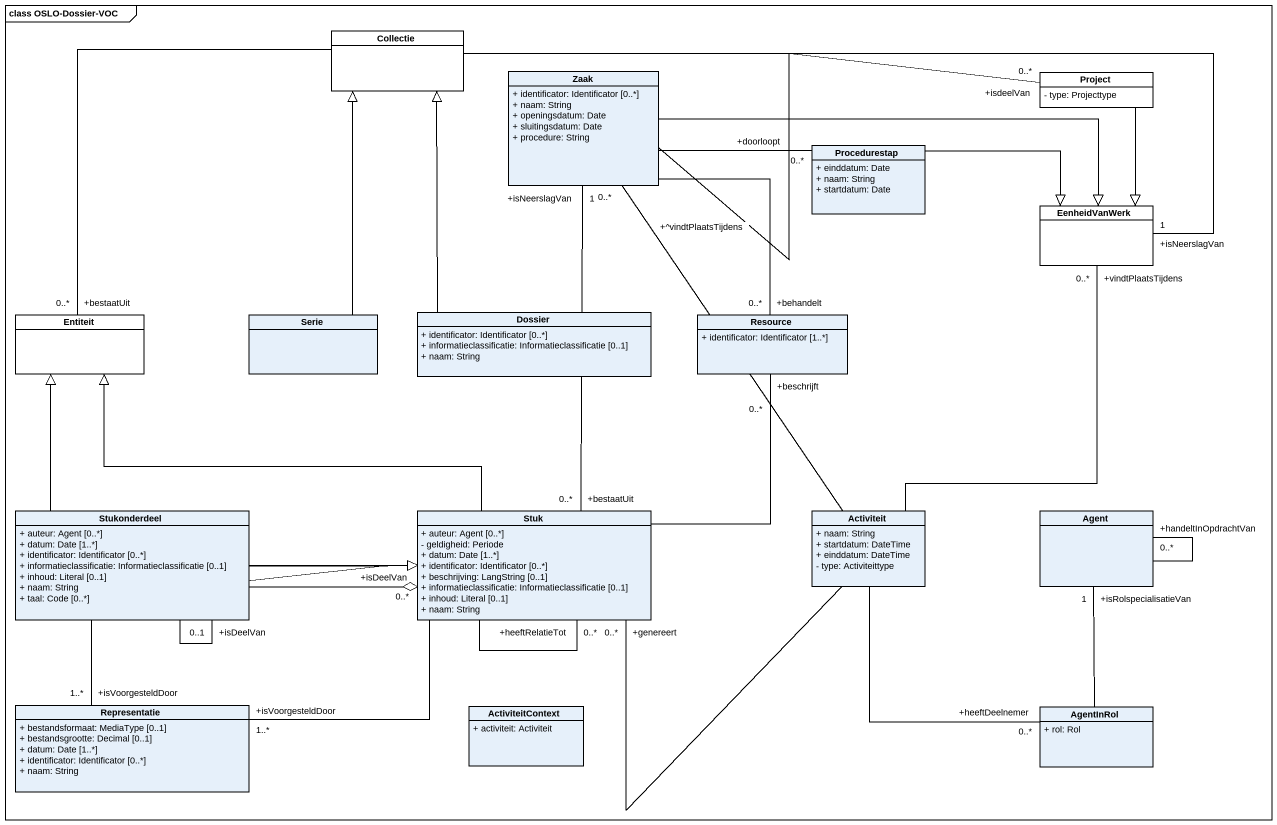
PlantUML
@startuml
mainframe class OSLO-Dossier-VOC
hide circle
hide empty members
skinparam classAttributeIconSize 0
class Collectie #FFFFFF
class Zaak {
  + identificator: Identificator [0..*]
  + naam: String
  + openingsdatum: Date
  + sluitingsdatum: Date
  + procedure: String
}
class Project #FFFFFF {
  - type: Projecttype
}
class Procedurestap {
  + einddatum: Date
  + naam: String
  + startdatum: Date
}
class EenheidVanWerk #FFFFFF
class Entiteit #FFFFFF
class Serie
class Dossier {
  + identificator: Identificator [0..*]
  + informatieclassificatie: Informatieclassificatie [0..1]
  + naam: String
}
class Resource {
  + identificator: Identificator [1..*]
}
class Stukonderdeel {
  + auteur: Agent [0..*]
  + datum: Date [1..*]
  + identificator: Identificator [0..*]
  + informatieclassificatie: Informatieclassificatie [0..1]
  + inhoud: Literal [0..1]
  + naam: String
  + taal: Code [0..*]
}
class Stuk {
  + auteur: Agent [0..*]
  - geldigheid: Periode
  + datum: Date [1..*]
  + identificator: Identificator [0..*]
  + beschrijving: LangString [0..1]
  + informatieclassificatie: Informatieclassificatie [0..1]
  + inhoud: Literal [0..1]
  + naam: String
}
class Activiteit {
  + naam: String
  + startdatum: DateTime
  + einddatum: DateTime
  - type: Activiteittype
}
class "Agent" as Agent_
class Representatie {
  + bestandsformaat: MediaType [0..1]
  + bestandsgrootte: Decimal [0..1]
  + datum: Date [1..*]
  + identificator: Identificator [0..*]
  + naam: String
}
class ActiviteitContext {
  + activiteit: Activiteit
}
class AgentInRol {
  + rol: Rol
}
Collectie -right- "+isNeerslagVan\n1" EenheidVanWerk
Collectie -- "+bestaatUit\n0..*" Entiteit
Zaak -right- "+isdeelVan\n0..*" Project
Zaak -right- "+doorloopt\n0..*" Procedurestap
Zaak -right-|> EenheidVanWerk
Zaak -- "+behandelt\n0..*" Resource
Project --|> EenheidVanWerk
Procedurestap -right-|> EenheidVanWerk
Serie -up-|> Collectie
Dossier -up-|> Collectie
Dossier -up- "+isNeerslagVan\n1" Zaak
Dossier -- "+bestaatUit\n0..*" Stuk
Stukonderdeel -up-|> Entiteit
Stukonderdeel -- "+isDeelVan\n0..1" Stukonderdeel
Stukonderdeel -right-o "+isDeelVan\n0..*" Stuk
Stukonderdeel -right-|> Stuk
Stukonderdeel -- "+isVoorgesteldDoor\n1..*" Representatie
Stuk -left-|> Entiteit
Stuk -up- "+beschrijft\n0..*" Resource
Stuk -- "+heeftRelatieTot\n0..*" Stuk
Stuk -left- "+isVoorgesteldDoor\n1..*" Representatie
Activiteit -up- "+^vindtPlaatsTijdens\n0..*" Zaak
Activiteit -up- "+vindtPlaatsTijdens\n0..*" EenheidVanWerk
Activiteit -left- "+genereert\n0..*" Stuk
Activiteit -- "+heeftDeelnemer\n0..*" AgentInRol
Agent_ -- "+handeltInOpdrachtVan\n0..*" Agent_
AgentInRol -up- "+isRolspecialisatieVan\n1" Agent_
@enduml
